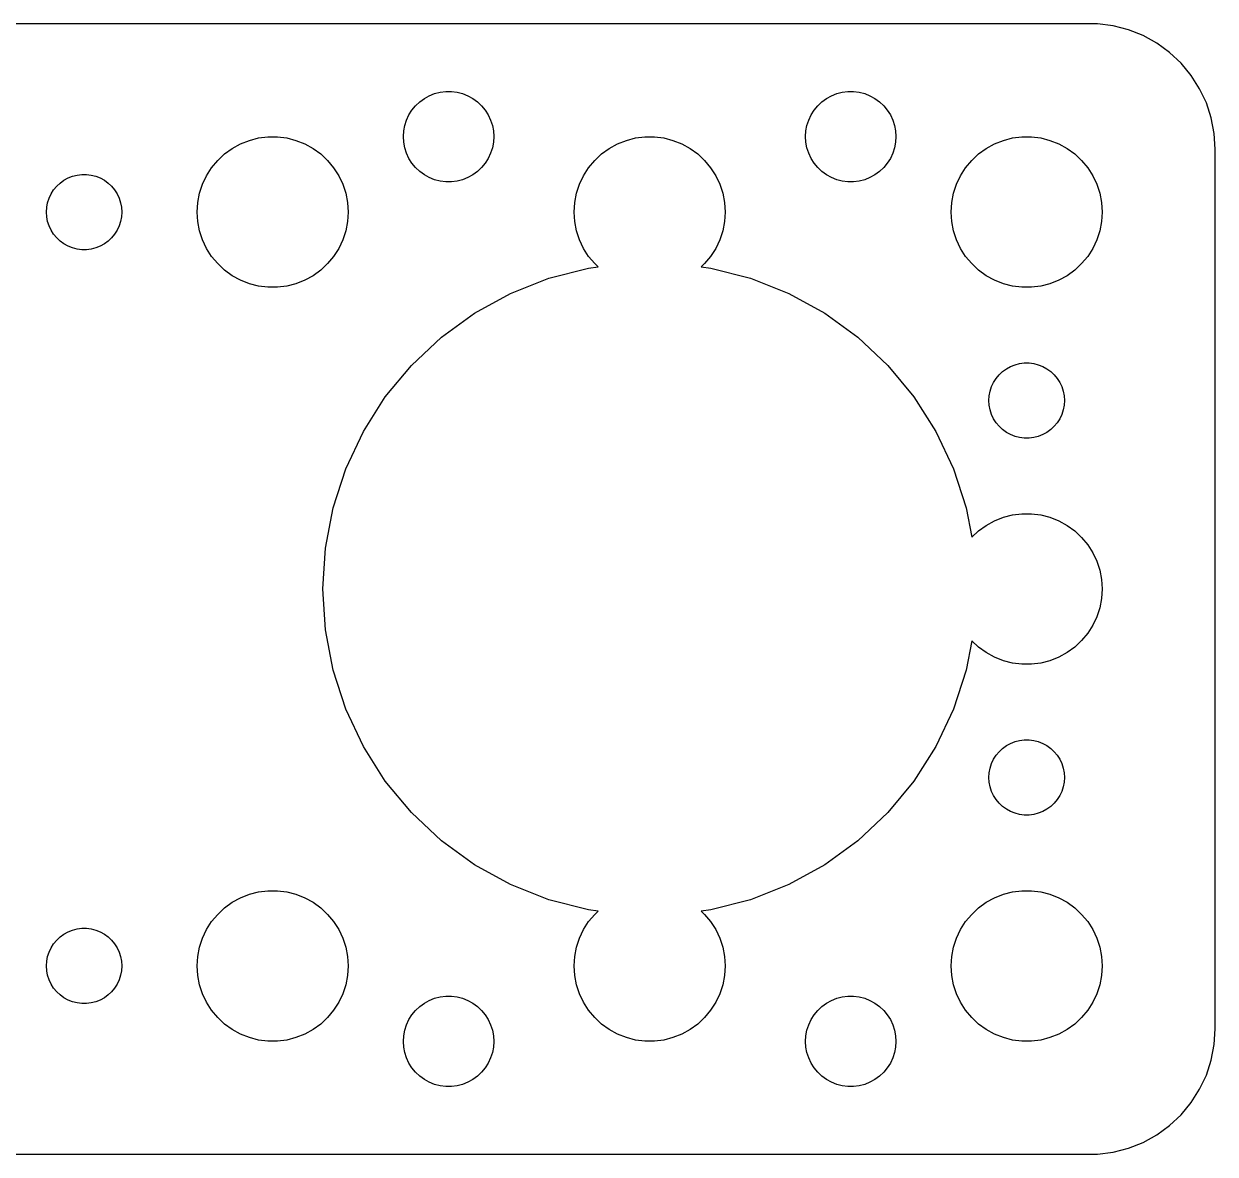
# Model space of a CAD drawing. Header units: metres. Extents: x -67.5 to 22.5, y -22.5 to 76.5.
# Drawn here: x -24.9 to 22.5, y 31.51 to 76.49 of the extents above; entities that cross this region are included whole.
import ezdxf

# ---------------------------------------------------------------- set-up
doc = ezdxf.new("R2010")
doc.units = ezdxf.units.M

msp = doc.modelspace()

# ---------------------------------------------------------------- linework, layer by layer
for p, q in [((17.8139, 76.4901), (-62.8139, 76.4901)), ((18.4369, 76.4114), (17.8139, 76.4901)), ((19.0451, 76.2553), (18.4369, 76.4114)), ((19.6289, 76.0241), (19.0451, 76.2553)), ((20.1791, 75.7216), (19.6289, 76.0241)), ((20.6871, 75.3526), (20.1791, 75.7216)), ((21.1448, 74.9227), (20.6871, 75.3526)), ((21.5451, 74.4389), (21.1448, 74.9227)), ((21.8815, 73.9088), (21.5451, 74.4389)), ((-9.14735, 73.3869), (-8.96448, 73.5198)), ((-8.96448, 73.5198), (-8.76639, 73.6287)), ((-8.76639, 73.6287), (-8.55623, 73.7119)), ((-8.55623, 73.7119), (-8.33728, 73.7681)), ((-8.33728, 73.7681), (-8.11302, 73.7964)), ((-8.11302, 73.7964), (-7.88696, 73.7964)), ((-7.88696, 73.7964), (-7.6627, 73.7681)), ((-7.6627, 73.7681), (-7.44376, 73.7119)), ((-7.44376, 73.7119), (-7.2336, 73.6287)), ((-7.2336, 73.6287), (-7.03551, 73.5198)), ((-7.03551, 73.5198), (-6.85263, 73.3869)), ((6.85263, 73.3869), (7.03551, 73.5198)), ((7.03551, 73.5198), (7.2336, 73.6287)), ((7.2336, 73.6287), (7.44376, 73.7119)), ((7.44376, 73.7119), (7.6627, 73.7681)), ((7.6627, 73.7681), (7.88696, 73.7964)), ((7.88696, 73.7964), (8.11302, 73.7964)), ((8.11302, 73.7964), (8.33728, 73.7681)), ((8.33728, 73.7681), (8.55623, 73.7119)), ((8.55623, 73.7119), (8.76639, 73.6287)), ((8.76639, 73.6287), (8.96448, 73.5198)), ((8.96448, 73.5198), (9.14735, 73.3869)), ((22.1489, 73.3406), (21.8815, 73.9088)), ((-9.57735, 72.8672), (-9.45622, 73.058)), ((-9.45622, 73.058), (-9.31213, 73.2322)), ((-9.31213, 73.2322), (-9.14735, 73.3869)), ((-6.85263, 73.3869), (-6.68785, 73.2322)), ((-6.68785, 73.2322), (-6.54376, 73.058)), ((-6.54376, 73.058), (-6.42264, 72.8672)), ((6.42264, 72.8672), (6.54376, 73.058)), ((6.54376, 73.058), (6.68785, 73.2322)), ((6.68785, 73.2322), (6.85263, 73.3869)), ((9.14735, 73.3869), (9.31213, 73.2322)), ((9.31213, 73.2322), (9.45622, 73.058)), ((9.45622, 73.058), (9.57735, 72.8672)), ((22.3429, 72.7434), (22.1489, 73.3406)), ((-9.74344, 72.4476), (-9.67358, 72.6626)), ((-9.67358, 72.6626), (-9.57735, 72.8672)), ((-6.42264, 72.8672), (-6.3264, 72.6626)), ((-6.3264, 72.6626), (-6.25655, 72.4476)), ((6.25655, 72.4476), (6.3264, 72.6626)), ((6.3264, 72.6626), (6.42264, 72.8672)), ((9.57735, 72.8672), (9.67358, 72.6626)), ((9.67358, 72.6626), (9.74344, 72.4476)), ((22.4606, 72.1267), (22.3429, 72.7434)), ((-9.79999, 72), (-9.7858, 72.2256)), ((-9.7858, 72.2256), (-9.74344, 72.4476)), ((-6.25655, 72.4476), (-6.21419, 72.2256)), ((-6.21419, 72.2256), (-6.2, 72)), ((6.2, 72), (6.21419, 72.2256)), ((6.21419, 72.2256), (6.25655, 72.4476)), ((9.74344, 72.4476), (9.7858, 72.2256)), ((9.7858, 72.2256), (9.79999, 72)), ((22.5, 71.5), (22.4606, 72.1267)), ((-16.6075, 71.533), (-16.2773, 71.7145)), ((-16.2773, 71.7145), (-15.927, 71.8532)), ((-15.927, 71.8532), (-15.5621, 71.9469)), ((-15.5621, 71.9469), (-15.1884, 71.9941)), ((-15.1884, 71.9941), (-14.8116, 71.9941)), ((-14.8116, 71.9941), (-14.4379, 71.9469)), ((-14.4379, 71.9469), (-14.0729, 71.8532)), ((-14.0729, 71.8532), (-13.7227, 71.7145)), ((-13.7227, 71.7145), (-13.3925, 71.533)), ((-9.7858, 71.7744), (-9.79999, 72)), ((-9.74344, 71.5524), (-9.7858, 71.7744)), ((-6.21419, 71.7744), (-6.25655, 71.5524)), ((-6.2, 72), (-6.21419, 71.7744)), ((-1.60747, 71.533), (-1.27733, 71.7145)), ((-1.27733, 71.7145), (-0.92705, 71.8532)), ((-0.92705, 71.8532), (-0.56213, 71.9469)), ((-0.56213, 71.9469), (-0.18837, 71.9941)), ((-0.18837, 71.9941), (0.18837, 71.9941)), ((0.18837, 71.9941), (0.56213, 71.9469)), ((0.56213, 71.9469), (0.92705, 71.8532)), ((0.92705, 71.8532), (1.27733, 71.7145)), ((1.27733, 71.7145), (1.60747, 71.533)), ((6.21419, 71.7744), (6.2, 72)), ((6.25655, 71.5524), (6.21419, 71.7744)), ((9.7858, 71.7744), (9.74344, 71.5524)), ((9.79999, 72), (9.7858, 71.7744)), ((13.3925, 71.533), (13.7227, 71.7145)), ((13.7227, 71.7145), (14.0729, 71.8532)), ((14.0729, 71.8532), (14.4379, 71.9469)), ((14.4379, 71.9469), (14.8116, 71.9941)), ((14.8116, 71.9941), (15.1884, 71.9941)), ((15.1884, 71.9941), (15.5621, 71.9469)), ((15.5621, 71.9469), (15.927, 71.8532)), ((15.927, 71.8532), (16.2773, 71.7145)), ((16.2773, 71.7145), (16.6075, 71.533)), ((-17.1869, 71.0536), (-16.9123, 71.3115)), ((-16.9123, 71.3115), (-16.6075, 71.533)), ((-13.3925, 71.533), (-13.0877, 71.3115)), ((-13.0877, 71.3115), (-12.8131, 71.0536)), ((-9.67358, 71.3374), (-9.74344, 71.5524)), ((-9.57735, 71.1328), (-9.67358, 71.3374)), ((-9.45622, 70.942), (-9.57735, 71.1328)), ((-6.42264, 71.1328), (-6.54376, 70.942)), ((-6.3264, 71.3374), (-6.42264, 71.1328)), ((-6.25655, 71.5524), (-6.3264, 71.3374)), ((-2.1869, 71.0536), (-1.91226, 71.3115)), ((-1.91226, 71.3115), (-1.60747, 71.533)), ((1.60747, 71.533), (1.91226, 71.3115)), ((1.91226, 71.3115), (2.1869, 71.0536)), ((6.3264, 71.3374), (6.25655, 71.5524)), ((6.42264, 71.1328), (6.3264, 71.3374)), ((6.54376, 70.942), (6.42264, 71.1328)), ((9.57735, 71.1328), (9.45622, 70.942)), ((9.67358, 71.3374), (9.57735, 71.1328)), ((9.74344, 71.5524), (9.67358, 71.3374)), ((12.8131, 71.0536), (13.0877, 71.3115)), ((13.0877, 71.3115), (13.3925, 71.533)), ((16.6075, 71.533), (16.9123, 71.3115)), ((16.9123, 71.3115), (17.1869, 71.0536)), ((22.5, 36.5), (22.5, 71.5)), ((-17.6289, 70.4453), (-17.427, 70.7634)), ((-17.427, 70.7634), (-17.1869, 71.0536)), ((-12.8131, 71.0536), (-12.5729, 70.7634)), ((-12.5729, 70.7634), (-12.3711, 70.4453)), ((-9.31213, 70.7678), (-9.45622, 70.942)), ((-9.14735, 70.6131), (-9.31213, 70.7678)), ((-6.68785, 70.7678), (-6.85263, 70.6131)), ((-6.54376, 70.942), (-6.68785, 70.7678)), ((-2.62891, 70.4453), (-2.42705, 70.7634)), ((-2.42705, 70.7634), (-2.1869, 71.0536)), ((2.1869, 71.0536), (2.42705, 70.7634)), ((2.42705, 70.7634), (2.62891, 70.4453)), ((6.68785, 70.7678), (6.54376, 70.942)), ((6.85263, 70.6131), (6.68785, 70.7678)), ((9.31213, 70.7678), (9.14735, 70.6131)), ((9.45622, 70.942), (9.31213, 70.7678)), ((12.3711, 70.4453), (12.5729, 70.7634)), ((12.5729, 70.7634), (12.8131, 71.0536)), ((17.1869, 71.0536), (17.427, 70.7634)), ((17.427, 70.7634), (17.6289, 70.4453)), ((-23.5934, 70.0268), (-23.4561, 70.1558)), ((-23.4561, 70.1558), (-23.3037, 70.2665)), ((-23.3037, 70.2665), (-23.1387, 70.3572)), ((-23.1387, 70.3572), (-22.9635, 70.4266)), ((-22.9635, 70.4266), (-22.7811, 70.4734)), ((-22.7811, 70.4734), (-22.5942, 70.497)), ((-22.5942, 70.497), (-22.4058, 70.497)), ((-22.4058, 70.497), (-22.2189, 70.4734)), ((-22.2189, 70.4734), (-22.0365, 70.4266)), ((-22.0365, 70.4266), (-21.8613, 70.3572)), ((-21.8613, 70.3572), (-21.6963, 70.2665)), ((-21.6963, 70.2665), (-21.5439, 70.1558)), ((-21.5439, 70.1558), (-21.4065, 70.0268)), ((-17.7893, 70.1044), (-17.6289, 70.4453)), ((-12.3711, 70.4453), (-12.2107, 70.1044)), ((-8.96448, 70.4802), (-9.14735, 70.6131)), ((-8.76639, 70.3713), (-8.96448, 70.4802)), ((-8.55623, 70.2881), (-8.76639, 70.3713)), ((-8.33728, 70.2319), (-8.55623, 70.2881)), ((-8.11302, 70.2036), (-8.33728, 70.2319)), ((-7.88696, 70.2036), (-8.11302, 70.2036)), ((-7.6627, 70.2319), (-7.88696, 70.2036)), ((-7.44376, 70.2881), (-7.6627, 70.2319)), ((-7.2336, 70.3713), (-7.44376, 70.2881)), ((-7.03551, 70.4802), (-7.2336, 70.3713)), ((-6.85263, 70.6131), (-7.03551, 70.4802)), ((-2.78932, 70.1044), (-2.62891, 70.4453)), ((2.62891, 70.4453), (2.78932, 70.1044)), ((7.03551, 70.4802), (6.85263, 70.6131)), ((7.2336, 70.3713), (7.03551, 70.4802)), ((7.44376, 70.2881), (7.2336, 70.3713)), ((7.6627, 70.2319), (7.44376, 70.2881)), ((7.88696, 70.2036), (7.6627, 70.2319)), ((8.11302, 70.2036), (7.88696, 70.2036)), ((8.33728, 70.2319), (8.11302, 70.2036)), ((8.55623, 70.2881), (8.33728, 70.2319)), ((8.76639, 70.3713), (8.55623, 70.2881)), ((8.96448, 70.4802), (8.76639, 70.3713)), ((9.14735, 70.6131), (8.96448, 70.4802)), ((12.2107, 70.1044), (12.3711, 70.4453)), ((17.6289, 70.4453), (17.7893, 70.1044)), ((-23.8947, 69.5522), (-23.8145, 69.7226)), ((-23.8145, 69.7226), (-23.7135, 69.8817)), ((-23.7135, 69.8817), (-23.5934, 70.0268)), ((-21.4065, 70.0268), (-21.2865, 69.8817)), ((-21.2865, 69.8817), (-21.1855, 69.7226)), ((-21.1855, 69.7226), (-21.1053, 69.5522)), ((-17.9763, 69.376), (-17.9057, 69.7461)), ((-17.9057, 69.7461), (-17.7893, 70.1044)), ((-12.2107, 70.1044), (-12.0942, 69.7461)), ((-12.0942, 69.7461), (-12.0237, 69.376)), ((-2.97633, 69.376), (-2.90575, 69.7461)), ((-2.90575, 69.7461), (-2.78932, 70.1044)), ((2.78932, 70.1044), (2.90575, 69.7461)), ((2.90575, 69.7461), (2.97633, 69.376)), ((12.0237, 69.376), (12.0942, 69.7461)), ((12.0942, 69.7461), (12.2107, 70.1044)), ((17.7893, 70.1044), (17.9057, 69.7461)), ((17.9057, 69.7461), (17.9763, 69.376)), ((-23.9882, 69.188), (-23.9529, 69.373)), ((-23.9529, 69.373), (-23.8947, 69.5522)), ((-21.1053, 69.5522), (-21.0471, 69.373)), ((-21.0471, 69.373), (-21.0118, 69.188)), ((-18, 69), (-17.9763, 69.376)), ((-12.0237, 69.376), (-12, 69)), ((-3, 69), (-2.97633, 69.376)), ((2.97633, 69.376), (3, 69)), ((12, 69), (12.0237, 69.376)), ((17.9763, 69.376), (18, 69)), ((-24, 69), (-23.9882, 69.188)), ((-23.9882, 68.812), (-24, 69)), ((-23.9529, 68.627), (-23.9882, 68.812)), ((-21.0118, 68.812), (-21.0471, 68.627)), ((-21.0118, 69.188), (-21, 69)), ((-21, 69), (-21.0118, 68.812)), ((-17.9763, 68.624), (-18, 69)), ((-12, 69), (-12.0237, 68.624)), ((-2.97633, 68.624), (-3, 69)), ((3, 69), (2.97633, 68.624)), ((12.0237, 68.624), (12, 69)), ((18, 69), (17.9763, 68.624)), ((-23.8947, 68.4478), (-23.9529, 68.627)), ((-23.8145, 68.2774), (-23.8947, 68.4478)), ((-23.7135, 68.1183), (-23.8145, 68.2774)), ((-21.1855, 68.2774), (-21.2865, 68.1183)), ((-21.1053, 68.4478), (-21.1855, 68.2774)), ((-21.0471, 68.627), (-21.1053, 68.4478)), ((-17.9057, 68.2539), (-17.9763, 68.624)), ((-12.0237, 68.624), (-12.0942, 68.2539)), ((-2.90575, 68.2539), (-2.97633, 68.624)), ((2.97633, 68.624), (2.90575, 68.2539)), ((12.0942, 68.2539), (12.0237, 68.624)), ((17.9763, 68.624), (17.9057, 68.2539)), ((-23.5934, 67.9732), (-23.7135, 68.1183)), ((-23.4561, 67.8442), (-23.5934, 67.9732)), ((-23.3037, 67.7335), (-23.4561, 67.8442)), ((-21.5439, 67.8442), (-21.6963, 67.7335)), ((-21.4065, 67.9732), (-21.5439, 67.8442)), ((-21.2865, 68.1183), (-21.4065, 67.9732)), ((-17.7893, 67.8956), (-17.9057, 68.2539)), ((-17.6289, 67.5547), (-17.7893, 67.8956)), ((-12.2107, 67.8956), (-12.3711, 67.5547)), ((-12.0942, 68.2539), (-12.2107, 67.8956)), ((-2.78932, 67.8956), (-2.90575, 68.2539)), ((-2.62891, 67.5547), (-2.78932, 67.8956)), ((2.78932, 67.8956), (2.62891, 67.5547)), ((2.90575, 68.2539), (2.78932, 67.8956)), ((12.2107, 67.8956), (12.0942, 68.2539)), ((12.3711, 67.5547), (12.2107, 67.8956)), ((17.7893, 67.8956), (17.6289, 67.5547)), ((17.9057, 68.2539), (17.7893, 67.8956)), ((-23.1387, 67.6427), (-23.3037, 67.7335)), ((-22.9635, 67.5734), (-23.1387, 67.6427)), ((-22.7811, 67.5266), (-22.9635, 67.5734)), ((-22.5942, 67.5029), (-22.7811, 67.5266)), ((-22.4058, 67.5029), (-22.5942, 67.5029)), ((-22.2189, 67.5266), (-22.4058, 67.5029)), ((-22.0365, 67.5734), (-22.2189, 67.5266)), ((-21.8613, 67.6427), (-22.0365, 67.5734)), ((-21.6963, 67.7335), (-21.8613, 67.6427)), ((-17.427, 67.2366), (-17.6289, 67.5547)), ((-12.3711, 67.5547), (-12.5729, 67.2366)), ((-2.42705, 67.2366), (-2.62891, 67.5547)), ((2.62891, 67.5547), (2.42705, 67.2366)), ((12.5729, 67.2366), (12.3711, 67.5547)), ((17.6289, 67.5547), (17.427, 67.2366)), ((-17.1869, 66.9464), (-17.427, 67.2366)), ((-16.9123, 66.6884), (-17.1869, 66.9464)), ((-12.8131, 66.9464), (-13.0877, 66.6884)), ((-12.5729, 67.2366), (-12.8131, 66.9464)), ((-2.1869, 66.9464), (-2.42705, 67.2366)), ((-2.05064, 66.8184), (-2.1869, 66.9464)), ((2.1869, 66.9464), (2.05064, 66.8184)), ((2.42705, 67.2366), (2.1869, 66.9464)), ((12.8131, 66.9464), (12.5729, 67.2366)), ((13.0877, 66.6884), (12.8131, 66.9464)), ((17.1869, 66.9464), (16.9123, 66.6884)), ((17.427, 67.2366), (17.1869, 66.9464)), ((-16.6075, 66.467), (-16.9123, 66.6884)), ((-16.2773, 66.2855), (-16.6075, 66.467)), ((-13.3925, 66.467), (-13.7227, 66.2855)), ((-13.0877, 66.6884), (-13.3925, 66.467)), ((-5.53513, 65.7627), (-4.01721, 66.3637)), ((-4.01721, 66.3637), (-2.43594, 66.7697)), ((-2.43594, 66.7697), (-2.05064, 66.8184)), ((2.05064, 66.8184), (2.43594, 66.7697)), ((2.43594, 66.7697), (4.01721, 66.3637)), ((4.01721, 66.3637), (5.53513, 65.7627)), ((13.3925, 66.467), (13.0877, 66.6884)), ((13.7227, 66.2855), (13.3925, 66.467)), ((16.6075, 66.467), (16.2773, 66.2855)), ((16.9123, 66.6884), (16.6075, 66.467)), ((-15.927, 66.1468), (-16.2773, 66.2855)), ((-15.5621, 66.0531), (-15.927, 66.1468)), ((-15.1884, 66.0059), (-15.5621, 66.0531)), ((-14.8116, 66.0059), (-15.1884, 66.0059)), ((-14.4379, 66.0531), (-14.8116, 66.0059)), ((-14.0729, 66.1468), (-14.4379, 66.0531)), ((-13.7227, 66.2855), (-14.0729, 66.1468)), ((14.0729, 66.1468), (13.7227, 66.2855)), ((14.4379, 66.0531), (14.0729, 66.1468)), ((14.8116, 66.0059), (14.4379, 66.0531)), ((15.1884, 66.0059), (14.8116, 66.0059)), ((15.5621, 66.0531), (15.1884, 66.0059)), ((15.927, 66.1468), (15.5621, 66.0531)), ((16.2773, 66.2855), (15.927, 66.1468)), ((-6.96574, 64.9763), (-5.53513, 65.7627)), ((5.53513, 65.7627), (6.96574, 64.9763)), ((-8.2865, 64.0167), (-6.96574, 64.9763)), ((6.96574, 64.9763), (8.2865, 64.0167)), ((-9.47658, 62.8991), (-8.2865, 64.0167)), ((8.2865, 64.0167), (9.47658, 62.8991)), ((-10.5172, 61.6412), (-9.47658, 62.8991)), ((9.47658, 62.8991), (10.5172, 61.6412)), ((13.9065, 62.5268), (14.0439, 62.6558)), ((14.0439, 62.6558), (14.1963, 62.7665)), ((14.1963, 62.7665), (14.3613, 62.8572)), ((14.3613, 62.8572), (14.5365, 62.9266)), ((14.5365, 62.9266), (14.7189, 62.9734)), ((14.7189, 62.9734), (14.9058, 62.997)), ((14.9058, 62.997), (15.0942, 62.997)), ((15.0942, 62.997), (15.2811, 62.9734)), ((15.2811, 62.9734), (15.4635, 62.9266)), ((15.4635, 62.9266), (15.6387, 62.8572)), ((15.6387, 62.8572), (15.8037, 62.7665)), ((15.8037, 62.7665), (15.9561, 62.6558)), ((15.9561, 62.6558), (16.0934, 62.5268)), ((13.6053, 62.0522), (13.6855, 62.2226)), ((13.6855, 62.2226), (13.7865, 62.3817)), ((13.7865, 62.3817), (13.9065, 62.5268)), ((16.0934, 62.5268), (16.2135, 62.3817)), ((16.2135, 62.3817), (16.3145, 62.2226)), ((16.3145, 62.2226), (16.3947, 62.0522)), ((-11.392, 60.2628), (-10.5172, 61.6412)), ((10.5172, 61.6412), (11.392, 60.2628)), ((13.5, 61.5), (13.5118, 61.688)), ((13.5118, 61.688), (13.5471, 61.873)), ((13.5471, 61.873), (13.6053, 62.0522)), ((16.3947, 62.0522), (16.4529, 61.873)), ((16.4529, 61.873), (16.4882, 61.688)), ((16.4882, 61.688), (16.5, 61.5)), ((13.5118, 61.312), (13.5, 61.5)), ((13.5471, 61.127), (13.5118, 61.312)), ((16.4882, 61.312), (16.4529, 61.127)), ((16.5, 61.5), (16.4882, 61.312)), ((13.6053, 60.9478), (13.5471, 61.127)), ((13.6855, 60.7774), (13.6053, 60.9478)), ((13.7865, 60.6183), (13.6855, 60.7774)), ((16.3145, 60.7774), (16.2135, 60.6183)), ((16.3947, 60.9478), (16.3145, 60.7774)), ((16.4529, 61.127), (16.3947, 60.9478)), ((-12.0871, 58.7856), (-11.392, 60.2628)), ((11.392, 60.2628), (12.0871, 58.7856)), ((13.9065, 60.4732), (13.7865, 60.6183)), ((14.0439, 60.3442), (13.9065, 60.4732)), ((14.1963, 60.2335), (14.0439, 60.3442)), ((14.3613, 60.1427), (14.1963, 60.2335)), ((15.8037, 60.2335), (15.6387, 60.1427)), ((15.9561, 60.3442), (15.8037, 60.2335)), ((16.0934, 60.4732), (15.9561, 60.3442)), ((16.2135, 60.6183), (16.0934, 60.4732)), ((14.5365, 60.0734), (14.3613, 60.1427)), ((14.7189, 60.0266), (14.5365, 60.0734)), ((14.9058, 60.0029), (14.7189, 60.0266)), ((15.0942, 60.0029), (14.9058, 60.0029)), ((15.2811, 60.0266), (15.0942, 60.0029)), ((15.4635, 60.0734), (15.2811, 60.0266)), ((15.6387, 60.1427), (15.4635, 60.0734)), ((-12.5916, 57.233), (-12.0871, 58.7856)), ((12.0871, 58.7856), (12.5916, 57.233)), ((-12.8975, 55.6293), (-12.5916, 57.233)), ((12.5916, 57.233), (12.816, 56.0564)), ((14.0729, 56.8532), (14.4379, 56.9469)), ((14.4379, 56.9469), (14.8116, 56.9941)), ((14.8116, 56.9941), (15.1884, 56.9941)), ((15.1884, 56.9941), (15.5621, 56.9469)), ((15.5621, 56.9469), (15.927, 56.8532)), ((13.0877, 56.3115), (13.3925, 56.533)), ((13.3925, 56.533), (13.7227, 56.7145)), ((13.7227, 56.7145), (14.0729, 56.8532)), ((15.927, 56.8532), (16.2773, 56.7145)), ((16.2773, 56.7145), (16.6075, 56.533)), ((16.6075, 56.533), (16.9123, 56.3115)), ((12.816, 56.0564), (13.0877, 56.3115)), ((16.9123, 56.3115), (17.1869, 56.0536)), ((17.1869, 56.0536), (17.427, 55.7634)), ((-13, 54), (-12.8975, 55.6293)), ((17.427, 55.7634), (17.6289, 55.4453)), ((17.6289, 55.4453), (17.7893, 55.1044)), ((17.7893, 55.1044), (17.9057, 54.7461)), ((17.9057, 54.7461), (17.9763, 54.376)), ((17.9763, 54.376), (18, 54)), ((-12.8975, 52.3707), (-13, 54)), ((17.9763, 53.624), (17.9057, 53.2539)), ((18, 54), (17.9763, 53.624)), ((17.9057, 53.2539), (17.7893, 52.8956)), ((17.7893, 52.8956), (17.6289, 52.5547)), ((-12.5916, 50.767), (-12.8975, 52.3707)), ((17.427, 52.2366), (17.1869, 51.9464)), ((17.6289, 52.5547), (17.427, 52.2366)), ((12.816, 51.9436), (12.5916, 50.767)), ((13.0877, 51.6885), (12.816, 51.9436)), ((13.3925, 51.467), (13.0877, 51.6885)), ((16.9123, 51.6885), (16.6075, 51.467)), ((17.1869, 51.9464), (16.9123, 51.6885)), ((13.7227, 51.2855), (13.3925, 51.467)), ((14.0729, 51.1468), (13.7227, 51.2855)), ((16.2773, 51.2855), (15.927, 51.1468)), ((16.6075, 51.467), (16.2773, 51.2855)), ((-12.0871, 49.2144), (-12.5916, 50.767)), ((12.5916, 50.767), (12.0871, 49.2144)), ((14.4379, 51.0531), (14.0729, 51.1468)), ((14.8116, 51.0059), (14.4379, 51.0531)), ((15.1884, 51.0059), (14.8116, 51.0059)), ((15.5621, 51.0531), (15.1884, 51.0059)), ((15.927, 51.1468), (15.5621, 51.0531)), ((-11.392, 47.7372), (-12.0871, 49.2144)), ((12.0871, 49.2144), (11.392, 47.7372)), ((14.3613, 47.8573), (14.5365, 47.9266)), ((14.5365, 47.9266), (14.7189, 47.9734)), ((14.7189, 47.9734), (14.9058, 47.9971)), ((14.9058, 47.9971), (15.0942, 47.9971)), ((15.0942, 47.9971), (15.2811, 47.9734)), ((15.2811, 47.9734), (15.4635, 47.9266)), ((15.4635, 47.9266), (15.6387, 47.8573)), ((-10.5172, 46.3588), (-11.392, 47.7372)), ((11.392, 47.7372), (10.5172, 46.3588)), ((13.7865, 47.3817), (13.9065, 47.5268)), ((13.9065, 47.5268), (14.0439, 47.6558)), ((14.0439, 47.6558), (14.1963, 47.7665)), ((14.1963, 47.7665), (14.3613, 47.8573)), ((15.6387, 47.8573), (15.8037, 47.7665)), ((15.8037, 47.7665), (15.9561, 47.6558)), ((15.9561, 47.6558), (16.0934, 47.5268)), ((16.0934, 47.5268), (16.2135, 47.3817)), ((13.5471, 46.873), (13.6053, 47.0522)), ((13.6053, 47.0522), (13.6855, 47.2226)), ((13.6855, 47.2226), (13.7865, 47.3817)), ((16.2135, 47.3817), (16.3145, 47.2226)), ((16.3145, 47.2226), (16.3947, 47.0522)), ((16.3947, 47.0522), (16.4529, 46.873)), ((13.5, 46.5), (13.5118, 46.688)), ((13.5118, 46.312), (13.5, 46.5)), ((13.5118, 46.688), (13.5471, 46.873)), ((16.4529, 46.873), (16.4882, 46.688)), ((16.4882, 46.688), (16.5, 46.5)), ((16.5, 46.5), (16.4882, 46.312)), ((-9.47658, 45.1009), (-10.5172, 46.3588)), ((10.5172, 46.3588), (9.47658, 45.1009)), ((13.5471, 46.127), (13.5118, 46.312)), ((13.6053, 45.9478), (13.5471, 46.127)), ((16.4529, 46.127), (16.3947, 45.9478)), ((16.4882, 46.312), (16.4529, 46.127)), ((13.6855, 45.7774), (13.6053, 45.9478)), ((13.7865, 45.6183), (13.6855, 45.7774)), ((13.9065, 45.4732), (13.7865, 45.6183)), ((16.2135, 45.6183), (16.0934, 45.4732)), ((16.3145, 45.7774), (16.2135, 45.6183)), ((16.3947, 45.9478), (16.3145, 45.7774)), ((-8.2865, 43.9833), (-9.47658, 45.1009)), ((9.47658, 45.1009), (8.2865, 43.9833)), ((14.0439, 45.3442), (13.9065, 45.4732)), ((14.1963, 45.2335), (14.0439, 45.3442)), ((14.3613, 45.1428), (14.1963, 45.2335)), ((14.5365, 45.0734), (14.3613, 45.1428)), ((14.7189, 45.0266), (14.5365, 45.0734)), ((15.4635, 45.0734), (15.2811, 45.0266)), ((15.6387, 45.1428), (15.4635, 45.0734)), ((15.8037, 45.2335), (15.6387, 45.1428)), ((15.9561, 45.3442), (15.8037, 45.2335)), ((16.0934, 45.4732), (15.9561, 45.3442)), ((14.9058, 45.003), (14.7189, 45.0266)), ((15.0942, 45.003), (14.9058, 45.003)), ((15.2811, 45.0266), (15.0942, 45.003)), ((-6.96574, 43.0237), (-8.2865, 43.9833)), ((8.2865, 43.9833), (6.96574, 43.0237)), ((-5.53513, 42.2373), (-6.96574, 43.0237)), ((6.96574, 43.0237), (5.53513, 42.2373)), ((-4.01721, 41.6363), (-5.53513, 42.2373)), ((5.53513, 42.2373), (4.01721, 41.6363)), ((-16.6075, 41.533), (-16.2773, 41.7145)), ((-16.2773, 41.7145), (-15.927, 41.8532)), ((-15.927, 41.8532), (-15.5621, 41.9469)), ((-15.5621, 41.9469), (-15.1884, 41.9941)), ((-15.1884, 41.9941), (-14.8116, 41.9941)), ((-14.8116, 41.9941), (-14.4379, 41.9469)), ((-14.4379, 41.9469), (-14.0729, 41.8532)), ((-14.0729, 41.8532), (-13.7227, 41.7145)), ((-13.7227, 41.7145), (-13.3925, 41.533)), ((13.3925, 41.533), (13.7227, 41.7145)), ((13.7227, 41.7145), (14.0729, 41.8532)), ((14.0729, 41.8532), (14.4379, 41.9469)), ((14.4379, 41.9469), (14.8116, 41.9941)), ((14.8116, 41.9941), (15.1884, 41.9941)), ((15.1884, 41.9941), (15.5621, 41.9469)), ((15.5621, 41.9469), (15.927, 41.8532)), ((15.927, 41.8532), (16.2773, 41.7145)), ((16.2773, 41.7145), (16.6075, 41.533)), ((-17.1869, 41.0536), (-16.9123, 41.3116)), ((-16.9123, 41.3116), (-16.6075, 41.533)), ((-13.3925, 41.533), (-13.0877, 41.3116)), ((-13.0877, 41.3116), (-12.8131, 41.0536)), ((-2.43594, 41.2303), (-4.01721, 41.6363)), ((4.01721, 41.6363), (2.43594, 41.2303)), ((12.8131, 41.0536), (13.0877, 41.3116)), ((13.0877, 41.3116), (13.3925, 41.533)), ((16.6075, 41.533), (16.9123, 41.3116)), ((16.9123, 41.3116), (17.1869, 41.0536)), ((-17.427, 40.7634), (-17.1869, 41.0536)), ((-12.8131, 41.0536), (-12.5729, 40.7634)), ((-2.05064, 41.1816), (-2.43594, 41.2303)), ((-2.42705, 40.7634), (-2.1869, 41.0536)), ((-2.1869, 41.0536), (-2.05064, 41.1816)), ((2.43594, 41.2303), (2.05064, 41.1816)), ((2.05064, 41.1816), (2.1869, 41.0536)), ((2.1869, 41.0536), (2.42705, 40.7634)), ((12.5729, 40.7634), (12.8131, 41.0536)), ((17.1869, 41.0536), (17.427, 40.7634)), ((-23.3037, 40.2665), (-23.1387, 40.3573)), ((-23.1387, 40.3573), (-22.9635, 40.4266)), ((-22.9635, 40.4266), (-22.7811, 40.4734)), ((-22.7811, 40.4734), (-22.5942, 40.4971)), ((-22.5942, 40.4971), (-22.4058, 40.4971)), ((-22.4058, 40.4971), (-22.2189, 40.4734)), ((-22.2189, 40.4734), (-22.0365, 40.4266)), ((-22.0365, 40.4266), (-21.8613, 40.3573)), ((-21.8613, 40.3573), (-21.6963, 40.2665)), ((-17.7893, 40.1044), (-17.6289, 40.4453)), ((-17.6289, 40.4453), (-17.427, 40.7634)), ((-12.5729, 40.7634), (-12.3711, 40.4453)), ((-12.3711, 40.4453), (-12.2107, 40.1044)), ((-2.78932, 40.1044), (-2.62891, 40.4453)), ((-2.62891, 40.4453), (-2.42705, 40.7634)), ((2.42705, 40.7634), (2.62891, 40.4453)), ((2.62891, 40.4453), (2.78932, 40.1044)), ((12.2107, 40.1044), (12.3711, 40.4453)), ((12.3711, 40.4453), (12.5729, 40.7634)), ((17.427, 40.7634), (17.6289, 40.4453)), ((17.6289, 40.4453), (17.7893, 40.1044)), ((-23.8145, 39.7226), (-23.7135, 39.8817)), ((-23.7135, 39.8817), (-23.5934, 40.0268)), ((-23.5934, 40.0268), (-23.4561, 40.1558)), ((-23.4561, 40.1558), (-23.3037, 40.2665)), ((-21.6963, 40.2665), (-21.5439, 40.1558)), ((-21.5439, 40.1558), (-21.4065, 40.0268)), ((-21.4065, 40.0268), (-21.2865, 39.8817)), ((-21.2865, 39.8817), (-21.1855, 39.7226)), ((-17.9057, 39.7461), (-17.7893, 40.1044)), ((-12.2107, 40.1044), (-12.0942, 39.7461)), ((-2.90575, 39.7461), (-2.78932, 40.1044)), ((2.78932, 40.1044), (2.90575, 39.7461)), ((12.0942, 39.7461), (12.2107, 40.1044)), ((17.7893, 40.1044), (17.9057, 39.7461)), ((-23.9882, 39.188), (-23.9529, 39.373)), ((-23.9529, 39.373), (-23.8947, 39.5522)), ((-23.8947, 39.5522), (-23.8145, 39.7226)), ((-21.1855, 39.7226), (-21.1053, 39.5522)), ((-21.1053, 39.5522), (-21.0471, 39.373)), ((-21.0471, 39.373), (-21.0118, 39.188)), ((-18, 39), (-17.9763, 39.376)), ((-17.9763, 39.376), (-17.9057, 39.7461)), ((-12.0942, 39.7461), (-12.0237, 39.376)), ((-12.0237, 39.376), (-12, 39)), ((-3, 39), (-2.97633, 39.376)), ((-2.97633, 39.376), (-2.90575, 39.7461)), ((2.90575, 39.7461), (2.97633, 39.376)), ((2.97633, 39.376), (3, 39)), ((12, 39), (12.0237, 39.376)), ((12.0237, 39.376), (12.0942, 39.7461)), ((17.9057, 39.7461), (17.9763, 39.376)), ((17.9763, 39.376), (18, 39)), ((-24, 39), (-23.9882, 39.188)), ((-23.9882, 38.812), (-24, 39)), ((-21.0118, 39.188), (-21, 39)), ((-21, 39), (-21.0118, 38.812)), ((-17.9763, 38.624), (-18, 39)), ((-12, 39), (-12.0237, 38.624)), ((-2.97633, 38.624), (-3, 39)), ((3, 39), (2.97633, 38.624)), ((12.0237, 38.624), (12, 39)), ((18, 39), (17.9763, 38.624)), ((-23.9529, 38.627), (-23.9882, 38.812)), ((-23.8947, 38.4478), (-23.9529, 38.627)), ((-23.8145, 38.2774), (-23.8947, 38.4478)), ((-21.1053, 38.4478), (-21.1855, 38.2774)), ((-21.0471, 38.627), (-21.1053, 38.4478)), ((-21.0118, 38.812), (-21.0471, 38.627)), ((-17.9057, 38.2539), (-17.9763, 38.624)), ((-12.0237, 38.624), (-12.0942, 38.2539)), ((-2.90575, 38.2539), (-2.97633, 38.624)), ((2.97633, 38.624), (2.90575, 38.2539)), ((12.0942, 38.2539), (12.0237, 38.624)), ((17.9763, 38.624), (17.9057, 38.2539)), ((-23.7135, 38.1183), (-23.8145, 38.2774)), ((-23.5934, 37.9732), (-23.7135, 38.1183)), ((-23.4561, 37.8442), (-23.5934, 37.9732)), ((-21.4065, 37.9732), (-21.5439, 37.8442)), ((-21.2865, 38.1183), (-21.4065, 37.9732)), ((-21.1855, 38.2774), (-21.2865, 38.1183)), ((-17.7893, 37.8956), (-17.9057, 38.2539)), ((-12.0942, 38.2539), (-12.2107, 37.8956)), ((-2.78932, 37.8956), (-2.90575, 38.2539)), ((2.90575, 38.2539), (2.78932, 37.8956)), ((12.2107, 37.8956), (12.0942, 38.2539)), ((17.9057, 38.2539), (17.7893, 37.8956)), ((-23.3037, 37.7335), (-23.4561, 37.8442)), ((-23.1387, 37.6428), (-23.3037, 37.7335)), ((-22.9635, 37.5734), (-23.1387, 37.6428)), ((-22.7811, 37.5266), (-22.9635, 37.5734)), ((-22.5942, 37.503), (-22.7811, 37.5266)), ((-22.4058, 37.503), (-22.5942, 37.503)), ((-22.2189, 37.5266), (-22.4058, 37.503)), ((-22.0365, 37.5734), (-22.2189, 37.5266)), ((-21.8613, 37.6428), (-22.0365, 37.5734)), ((-21.6963, 37.7335), (-21.8613, 37.6428)), ((-21.5439, 37.8442), (-21.6963, 37.7335)), ((-17.6289, 37.5547), (-17.7893, 37.8956)), ((-17.427, 37.2366), (-17.6289, 37.5547)), ((-12.3711, 37.5547), (-12.5729, 37.2366)), ((-12.2107, 37.8956), (-12.3711, 37.5547)), ((-9.14735, 37.3869), (-8.96448, 37.5198)), ((-8.96448, 37.5198), (-8.76639, 37.6287)), ((-8.76639, 37.6287), (-8.55623, 37.7119)), ((-8.55623, 37.7119), (-8.33728, 37.7681)), ((-8.33728, 37.7681), (-8.11302, 37.7964)), ((-8.11302, 37.7964), (-7.88696, 37.7964)), ((-7.88696, 37.7964), (-7.6627, 37.7681)), ((-7.6627, 37.7681), (-7.44376, 37.7119)), ((-7.44376, 37.7119), (-7.2336, 37.6287)), ((-7.2336, 37.6287), (-7.03551, 37.5198)), ((-7.03551, 37.5198), (-6.85263, 37.3869)), ((-2.62891, 37.5547), (-2.78932, 37.8956)), ((-2.42705, 37.2366), (-2.62891, 37.5547)), ((2.62891, 37.5547), (2.42705, 37.2366)), ((2.78932, 37.8956), (2.62891, 37.5547)), ((6.85263, 37.3869), (7.03551, 37.5198)), ((7.03551, 37.5198), (7.2336, 37.6287)), ((7.2336, 37.6287), (7.44376, 37.7119)), ((7.44376, 37.7119), (7.6627, 37.7681)), ((7.6627, 37.7681), (7.88696, 37.7964)), ((7.88696, 37.7964), (8.11302, 37.7964)), ((8.11302, 37.7964), (8.33728, 37.7681)), ((8.33728, 37.7681), (8.55623, 37.7119)), ((8.55623, 37.7119), (8.76639, 37.6287)), ((8.76639, 37.6287), (8.96448, 37.5198)), ((8.96448, 37.5198), (9.14735, 37.3869)), ((12.3711, 37.5547), (12.2107, 37.8956)), ((12.5729, 37.2366), (12.3711, 37.5547)), ((17.6289, 37.5547), (17.427, 37.2366)), ((17.7893, 37.8956), (17.6289, 37.5547)), ((-17.1869, 36.9464), (-17.427, 37.2366)), ((-12.5729, 37.2366), (-12.8131, 36.9464)), ((-9.57735, 36.8672), (-9.45622, 37.058)), ((-9.45622, 37.058), (-9.31213, 37.2322)), ((-9.31213, 37.2322), (-9.14735, 37.3869)), ((-6.85263, 37.3869), (-6.68785, 37.2322)), ((-6.68785, 37.2322), (-6.54376, 37.058)), ((-6.54376, 37.058), (-6.42264, 36.8672)), ((-2.1869, 36.9464), (-2.42705, 37.2366)), ((2.42705, 37.2366), (2.1869, 36.9464)), ((6.42264, 36.8672), (6.54376, 37.058)), ((6.54376, 37.058), (6.68785, 37.2322)), ((6.68785, 37.2322), (6.85263, 37.3869)), ((9.14735, 37.3869), (9.31213, 37.2322)), ((9.31213, 37.2322), (9.45622, 37.058)), ((9.45622, 37.058), (9.57735, 36.8672)), ((12.8131, 36.9464), (12.5729, 37.2366)), ((17.427, 37.2366), (17.1869, 36.9464)), ((-16.9123, 36.6885), (-17.1869, 36.9464)), ((-16.6075, 36.467), (-16.9123, 36.6885)), ((-13.0877, 36.6885), (-13.3925, 36.467)), ((-12.8131, 36.9464), (-13.0877, 36.6885)), ((-9.74344, 36.4476), (-9.67358, 36.6626)), ((-9.67358, 36.6626), (-9.57735, 36.8672)), ((-6.42264, 36.8672), (-6.3264, 36.6626)), ((-6.3264, 36.6626), (-6.25655, 36.4476)), ((-1.91226, 36.6885), (-2.1869, 36.9464)), ((-1.60747, 36.467), (-1.91226, 36.6885)), ((1.91226, 36.6885), (1.60747, 36.467)), ((2.1869, 36.9464), (1.91226, 36.6885)), ((6.25655, 36.4476), (6.3264, 36.6626)), ((6.3264, 36.6626), (6.42264, 36.8672)), ((9.57735, 36.8672), (9.67358, 36.6626)), ((9.67358, 36.6626), (9.74344, 36.4476)), ((13.0877, 36.6885), (12.8131, 36.9464)), ((13.3925, 36.467), (13.0877, 36.6885)), ((16.9123, 36.6885), (16.6075, 36.467)), ((17.1869, 36.9464), (16.9123, 36.6885)), ((22.4606, 35.8733), (22.5, 36.5)), ((-16.2773, 36.2855), (-16.6075, 36.467)), ((-15.927, 36.1468), (-16.2773, 36.2855)), ((-15.5621, 36.0531), (-15.927, 36.1468)), ((-15.1884, 36.0059), (-15.5621, 36.0531)), ((-14.4379, 36.0531), (-14.8116, 36.0059)), ((-14.0729, 36.1468), (-14.4379, 36.0531)), ((-13.7227, 36.2855), (-14.0729, 36.1468)), ((-13.3925, 36.467), (-13.7227, 36.2855)), ((-9.79999, 36), (-9.7858, 36.2256)), ((-9.7858, 36.2256), (-9.74344, 36.4476)), ((-6.25655, 36.4476), (-6.21419, 36.2256)), ((-6.21419, 36.2256), (-6.2, 36)), ((-1.27733, 36.2855), (-1.60747, 36.467)), ((-0.92705, 36.1468), (-1.27733, 36.2855)), ((-0.56213, 36.0531), (-0.92705, 36.1468)), ((-0.18837, 36.0059), (-0.56213, 36.0531)), ((0.56213, 36.0531), (0.18837, 36.0059)), ((0.92705, 36.1468), (0.56213, 36.0531)), ((1.27733, 36.2855), (0.92705, 36.1468)), ((1.60747, 36.467), (1.27733, 36.2855)), ((6.2, 36), (6.21419, 36.2256)), ((6.21419, 36.2256), (6.25655, 36.4476)), ((9.74344, 36.4476), (9.7858, 36.2256)), ((9.7858, 36.2256), (9.79999, 36)), ((13.7227, 36.2855), (13.3925, 36.467)), ((14.0729, 36.1468), (13.7227, 36.2855)), ((14.4379, 36.0531), (14.0729, 36.1468)), ((14.8116, 36.0059), (14.4379, 36.0531)), ((15.5621, 36.0531), (15.1884, 36.0059)), ((15.927, 36.1468), (15.5621, 36.0531)), ((16.2773, 36.2855), (15.927, 36.1468)), ((16.6075, 36.467), (16.2773, 36.2855)), ((-14.8116, 36.0059), (-15.1884, 36.0059)), ((-9.7858, 35.7744), (-9.79999, 36)), ((-9.74344, 35.5524), (-9.7858, 35.7744)), ((-9.67358, 35.3374), (-9.74344, 35.5524)), ((-6.25655, 35.5524), (-6.3264, 35.3374)), ((-6.21419, 35.7744), (-6.25655, 35.5524)), ((-6.2, 36), (-6.21419, 35.7744)), ((0.18837, 36.0059), (-0.18837, 36.0059)), ((6.21419, 35.7744), (6.2, 36)), ((6.25655, 35.5524), (6.21419, 35.7744)), ((6.3264, 35.3374), (6.25655, 35.5524)), ((9.74344, 35.5524), (9.67358, 35.3374)), ((9.7858, 35.7744), (9.74344, 35.5524)), ((9.79999, 36), (9.7858, 35.7744)), ((15.1884, 36.0059), (14.8116, 36.0059)), ((22.3429, 35.2566), (22.4606, 35.8733)), ((-9.57735, 35.1328), (-9.67358, 35.3374)), ((-9.45622, 34.942), (-9.57735, 35.1328)), ((-6.42264, 35.1328), (-6.54376, 34.942)), ((-6.3264, 35.3374), (-6.42264, 35.1328)), ((6.42264, 35.1328), (6.3264, 35.3374)), ((6.54376, 34.942), (6.42264, 35.1328)), ((9.57735, 35.1328), (9.45622, 34.942)), ((9.67358, 35.3374), (9.57735, 35.1328)), ((22.1489, 34.6594), (22.3429, 35.2566)), ((-9.31213, 34.7678), (-9.45622, 34.942)), ((-9.14735, 34.6131), (-9.31213, 34.7678)), ((-8.96448, 34.4802), (-9.14735, 34.6131)), ((-6.85263, 34.6131), (-7.03551, 34.4802)), ((-6.68785, 34.7678), (-6.85263, 34.6131)), ((-6.54376, 34.942), (-6.68785, 34.7678)), ((6.68785, 34.7678), (6.54376, 34.942)), ((6.85263, 34.6131), (6.68785, 34.7678)), ((7.03551, 34.4802), (6.85263, 34.6131)), ((9.14735, 34.6131), (8.96448, 34.4802)), ((9.31213, 34.7678), (9.14735, 34.6131)), ((9.45622, 34.942), (9.31213, 34.7678)), ((21.8815, 34.0912), (22.1489, 34.6594)), ((-8.76639, 34.3713), (-8.96448, 34.4802)), ((-8.55623, 34.2881), (-8.76639, 34.3713)), ((-8.33728, 34.2319), (-8.55623, 34.2881)), ((-8.11302, 34.2036), (-8.33728, 34.2319)), ((-7.88696, 34.2036), (-8.11302, 34.2036)), ((-7.6627, 34.2319), (-7.88696, 34.2036)), ((-7.44376, 34.2881), (-7.6627, 34.2319)), ((-7.2336, 34.3713), (-7.44376, 34.2881)), ((-7.03551, 34.4802), (-7.2336, 34.3713)), ((7.2336, 34.3713), (7.03551, 34.4802)), ((7.44376, 34.2881), (7.2336, 34.3713)), ((7.6627, 34.2319), (7.44376, 34.2881)), ((7.88696, 34.2036), (7.6627, 34.2319)), ((8.11302, 34.2036), (7.88696, 34.2036)), ((8.33728, 34.2319), (8.11302, 34.2036)), ((8.55623, 34.2881), (8.33728, 34.2319)), ((8.76639, 34.3713), (8.55623, 34.2881)), ((8.96448, 34.4802), (8.76639, 34.3713)), ((21.5451, 33.5611), (21.8815, 34.0912)), ((21.1448, 33.0773), (21.5451, 33.5611)), ((20.6871, 32.6474), (21.1448, 33.0773)), ((19.6289, 31.9759), (20.1791, 32.2784)), ((20.1791, 32.2784), (20.6871, 32.6474)), ((19.0451, 31.7447), (19.6289, 31.9759)), ((-62.8139, 31.5099), (17.8139, 31.5099)), ((17.8139, 31.5099), (18.4369, 31.5886)), ((18.4369, 31.5886), (19.0451, 31.7447))]:
    msp.add_line(p, q)

doc.saveas('drawing.dxf')
